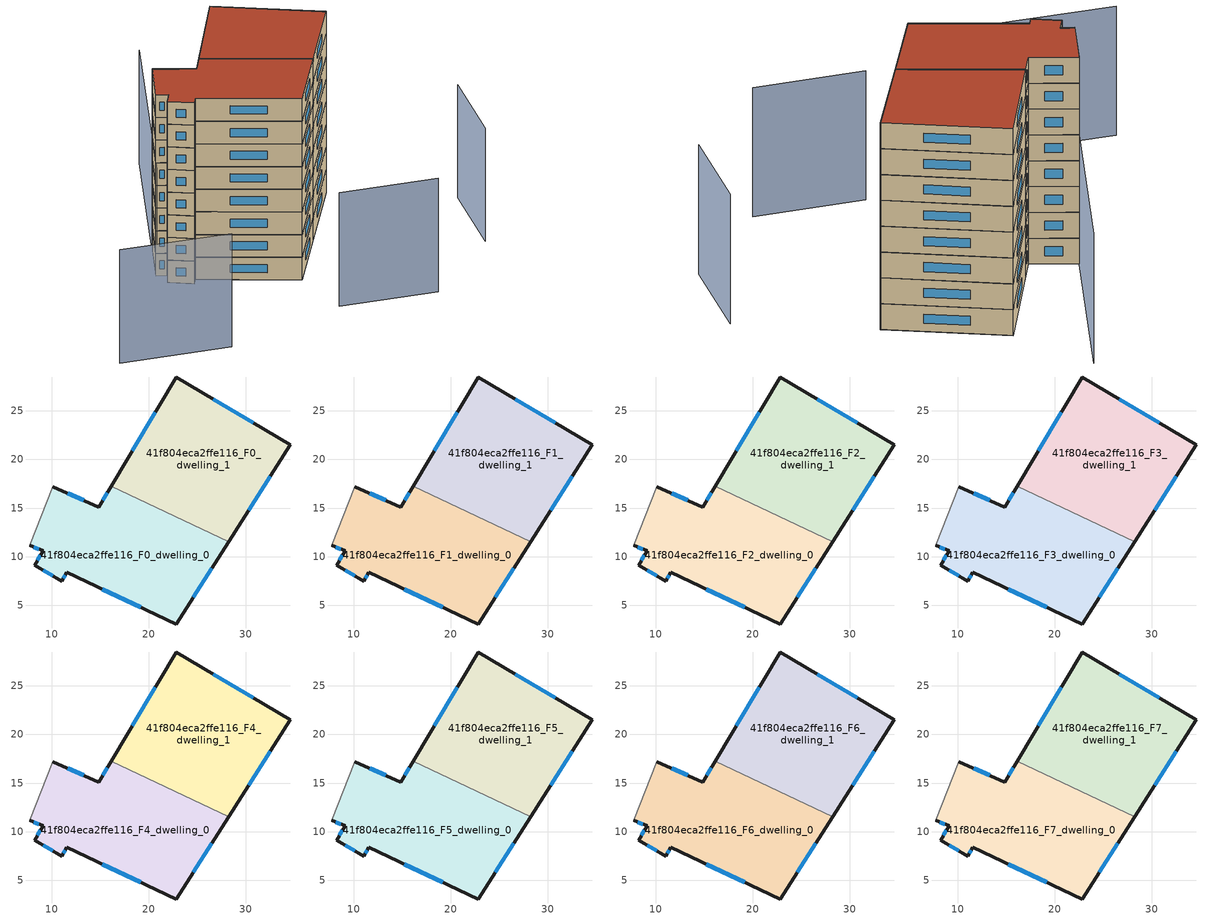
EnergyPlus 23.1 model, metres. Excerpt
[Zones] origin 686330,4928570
41f804eca2ffe116_F0_dwelling_0
 floor ground (EU_floor_Construction): 22.82,3.06 28.23,11.55 16.15,17.26 14.86,15.09 10.09,17.21 7.73,11.15 9.12,10.59 8.24,9.13 11.03,7.47 11.56,8.38 z0
 wall outside (EU_wall_Construction): 28.23,11.55 22.82,3.06 11.56,8.38 11.03,7.47 8.24,9.13 9.12,10.59 7.73,11.15 / 10.09,17.21 14.86,15.09 16.15,17.26 z0:3
 wall adiabatic (EU_wall_Construction): 7.73,11.15 10.09,17.21 z0:3
 wall to 41f804eca2ffe116_F0_dwelling_1 (EU_wall_Construction): 16.15,17.26 28.23,11.55 z0:3
 window (EU_Window_Construction): 26.47,8.79 24.58,5.82 / 19.16,4.79 15.22,6.65 / 11.38,8.09 11.2,7.77 / 10.12,8.01 9.15,8.59 / 8.53,9.61 8.84,10.12 / 8.67,10.77 8.19,10.97 / 11.65,16.52 13.31,15.78 / 15.28,15.8 15.73,16.56 z0.98:2.02
41f804eca2ffe116_F0_dwelling_1
 floor ground (EU_floor_Construction): 28.23,11.55 34.58,21.51 22.81,28.49 16.15,17.26 z0
 wall outside (EU_wall_Construction): 16.15,17.26 22.81,28.49 34.58,21.51 28.23,11.55 z0:3
 window (EU_Window_Construction): 18.32,20.91 20.65,24.84 / 26.64,26.22 30.76,23.78 / 32.52,18.27 30.3,14.79 z0.98:2.02
41f804eca2ffe116_F1_dwelling_0
 floor to 41f804eca2ffe116_F0_dwelling_0 (EU_floor_Construction): 22.82,3.06 28.23,11.55 16.15,17.26 14.86,15.09 10.09,17.21 7.73,11.15 9.12,10.59 8.24,9.13 11.02,7.47 11.55,8.38 z3
 wall outside (EU_wall_Construction): 28.23,11.55 22.82,3.06 11.56,8.38 11.03,7.47 8.24,9.13 9.12,10.59 7.73,11.15 / 10.09,17.21 14.86,15.09 16.15,17.26 z3:6
 wall adiabatic (EU_wall_Construction): 7.73,11.15 10.09,17.21 z3:6
 wall to 41f804eca2ffe116_F1_dwelling_1 (EU_wall_Construction): 16.15,17.26 28.23,11.55 z3:6
 window (EU_Window_Construction): 26.47,8.79 24.58,5.82 / 19.16,4.79 15.22,6.65 / 11.38,8.09 11.2,7.77 / 10.12,8.01 9.15,8.59 / 8.53,9.61 8.84,10.12 / 8.67,10.77 8.19,10.97 / 11.65,16.52 13.31,15.78 / 15.28,15.8 15.73,16.56 z3.98:5.02
41f804eca2ffe116_F1_dwelling_1
 floor to 41f804eca2ffe116_F0_dwelling_1 (EU_floor_Construction): 28.23,11.55 34.58,21.51 22.81,28.49 16.15,17.26 z3
 wall outside (EU_wall_Construction): 16.15,17.26 22.81,28.49 34.58,21.51 28.23,11.55 z3:6
 window (EU_Window_Construction): 18.32,20.91 20.65,24.84 / 26.64,26.22 30.76,23.78 / 32.52,18.27 30.3,14.79 z3.98:5.02
41f804eca2ffe116_F2_dwelling_0
 floor to 41f804eca2ffe116_F1_dwelling_0 (EU_floor_Construction): 22.82,3.06 28.23,11.55 16.15,17.26 14.86,15.09 10.09,17.21 7.73,11.15 9.12,10.59 8.24,9.13 11.02,7.47 11.55,8.38 z6
 wall outside (EU_wall_Construction): 28.23,11.55 22.82,3.06 11.56,8.38 11.03,7.47 8.24,9.13 9.12,10.59 7.73,11.15 / 10.09,17.21 14.86,15.09 16.15,17.26 z6:9
 wall adiabatic (EU_wall_Construction): 7.73,11.15 10.09,17.21 z6:9
 wall to 41f804eca2ffe116_F2_dwelling_1 (EU_wall_Construction): 16.15,17.26 28.23,11.55 z6:9
 window (EU_Window_Construction): 26.47,8.79 24.58,5.82 / 19.16,4.79 15.22,6.65 / 11.38,8.09 11.2,7.77 / 10.12,8.01 9.15,8.59 / 8.53,9.61 8.84,10.12 / 8.67,10.77 8.19,10.97 / 11.65,16.52 13.31,15.78 / 15.28,15.8 15.73,16.56 z6.98:8.02
41f804eca2ffe116_F2_dwelling_1
 floor to 41f804eca2ffe116_F1_dwelling_1 (EU_floor_Construction): 28.23,11.55 34.58,21.51 22.81,28.49 16.15,17.26 z6
 wall outside (EU_wall_Construction): 16.15,17.26 22.81,28.49 34.58,21.51 28.23,11.55 z6:9
 window (EU_Window_Construction): 18.32,20.91 20.65,24.84 / 26.64,26.22 30.76,23.78 / 32.52,18.27 30.3,14.79 z6.98:8.02
41f804eca2ffe116_F3_dwelling_0
 floor to 41f804eca2ffe116_F2_dwelling_0 (EU_floor_Construction): 22.82,3.06 28.23,11.55 16.15,17.26 14.86,15.09 10.09,17.21 7.73,11.15 9.12,10.59 8.24,9.13 11.02,7.47 11.55,8.38 z9
 wall outside (EU_wall_Construction): 28.23,11.55 22.82,3.06 11.56,8.38 11.03,7.47 8.24,9.13 9.12,10.59 7.73,11.15 / 10.09,17.21 14.86,15.09 16.15,17.26 z9:12
 wall adiabatic (EU_wall_Construction): 7.73,11.15 10.09,17.21 z9:12
 wall to 41f804eca2ffe116_F3_dwelling_1 (EU_wall_Construction): 16.15,17.26 28.23,11.55 z9:12
 window (EU_Window_Construction): 26.47,8.79 24.58,5.82 / 19.16,4.79 15.22,6.65 / 11.38,8.09 11.2,7.77 / 10.12,8.01 9.15,8.59 / 8.53,9.61 8.84,10.12 / 8.67,10.77 8.19,10.97 / 11.65,16.52 13.31,15.78 / 15.28,15.8 15.73,16.56 z9.98:11.02
41f804eca2ffe116_F3_dwelling_1
 floor to 41f804eca2ffe116_F2_dwelling_1 (EU_floor_Construction): 28.23,11.55 34.58,21.51 22.81,28.49 16.15,17.26 z9
 wall outside (EU_wall_Construction): 16.15,17.26 22.81,28.49 34.58,21.51 28.23,11.55 z9:12
 window (EU_Window_Construction): 18.32,20.91 20.65,24.84 / 26.64,26.22 30.76,23.78 / 32.52,18.27 30.3,14.79 z9.98:11.02
41f804eca2ffe116_F4_dwelling_0
 floor to 41f804eca2ffe116_F3_dwelling_0 (EU_floor_Construction): 22.82,3.06 28.23,11.55 16.15,17.26 14.86,15.09 10.09,17.21 7.73,11.15 9.12,10.59 8.24,9.13 11.02,7.47 11.55,8.38 z12
 wall outside (EU_wall_Construction): 28.23,11.55 22.82,3.06 11.56,8.38 11.03,7.47 8.24,9.13 9.12,10.59 7.73,11.15 / 10.09,17.21 14.86,15.09 16.15,17.26 z12:15
 wall adiabatic (EU_wall_Construction): 7.73,11.15 10.09,17.21 z12:15
 wall to 41f804eca2ffe116_F4_dwelling_1 (EU_wall_Construction): 16.15,17.26 28.23,11.55 z12:15
 window (EU_Window_Construction): 26.47,8.79 24.58,5.82 / 19.16,4.79 15.22,6.65 / 11.38,8.09 11.2,7.77 / 10.12,8.01 9.15,8.59 / 8.53,9.61 8.84,10.12 / 8.67,10.77 8.19,10.97 / 11.65,16.52 13.31,15.78 / 15.28,15.8 15.73,16.56 z12.98:14.02
41f804eca2ffe116_F4_dwelling_1
 floor to 41f804eca2ffe116_F3_dwelling_1 (EU_floor_Construction): 28.23,11.55 34.58,21.51 22.81,28.49 16.15,17.26 z12
 wall outside (EU_wall_Construction): 16.15,17.26 22.81,28.49 34.58,21.51 28.23,11.55 z12:15
 window (EU_Window_Construction): 18.32,20.91 20.65,24.84 / 26.64,26.22 30.76,23.78 / 32.52,18.27 30.3,14.79 z12.98:14.02
41f804eca2ffe116_F5_dwelling_0
 floor to 41f804eca2ffe116_F4_dwelling_0 (EU_floor_Construction): 22.82,3.06 28.23,11.55 16.15,17.26 14.86,15.09 10.09,17.21 7.73,11.15 9.12,10.59 8.24,9.13 11.02,7.47 11.55,8.38 z15
 wall outside (EU_wall_Construction): 28.23,11.55 22.82,3.06 11.56,8.38 11.03,7.47 8.24,9.13 9.12,10.59 7.73,11.15 / 10.09,17.21 14.86,15.09 16.15,17.26 z15:18
 wall adiabatic (EU_wall_Construction): 7.73,11.15 10.09,17.21 z15:18
 wall to 41f804eca2ffe116_F5_dwelling_1 (EU_wall_Construction): 16.15,17.26 28.23,11.55 z15:18
 window (EU_Window_Construction): 26.47,8.79 24.58,5.82 / 19.16,4.79 15.22,6.65 / 11.38,8.09 11.2,7.77 / 10.12,8.01 9.15,8.59 / 8.53,9.61 8.84,10.12 / 8.67,10.77 8.19,10.97 / 11.65,16.52 13.31,15.78 / 15.28,15.8 15.73,16.56 z15.98:17.02
41f804eca2ffe116_F5_dwelling_1
 floor to 41f804eca2ffe116_F4_dwelling_1 (EU_floor_Construction): 28.23,11.55 34.58,21.51 22.81,28.49 16.15,17.26 z15
 wall outside (EU_wall_Construction): 16.15,17.26 22.81,28.49 34.58,21.51 28.23,11.55 z15:18
 window (EU_Window_Construction): 18.32,20.91 20.65,24.84 / 26.64,26.22 30.76,23.78 / 32.52,18.27 30.3,14.79 z15.98:17.02
41f804eca2ffe116_F6_dwelling_0
 floor to 41f804eca2ffe116_F5_dwelling_0 (EU_floor_Construction): 22.82,3.06 28.23,11.55 16.15,17.26 14.86,15.09 10.09,17.21 7.73,11.15 9.12,10.59 8.24,9.13 11.02,7.47 11.55,8.38 z18
 wall outside (EU_wall_Construction): 28.23,11.55 22.82,3.06 11.56,8.38 11.03,7.47 8.24,9.13 9.12,10.59 7.73,11.15 / 10.09,17.21 14.86,15.09 16.15,17.26 z18:21
 wall adiabatic (EU_wall_Construction): 7.73,11.15 10.09,17.21 z18:21
 wall to 41f804eca2ffe116_F6_dwelling_1 (EU_wall_Construction): 16.15,17.26 28.23,11.55 z18:21
 window (EU_Window_Construction): 26.47,8.79 24.58,5.82 / 19.16,4.79 15.22,6.65 / 11.38,8.09 11.2,7.77 / 10.12,8.01 9.15,8.59 / 8.53,9.61 8.84,10.12 / 8.67,10.77 8.19,10.97 / 11.65,16.52 13.31,15.78 / 15.28,15.8 15.73,16.56 z18.98:20.02
41f804eca2ffe116_F6_dwelling_1
 floor to 41f804eca2ffe116_F5_dwelling_1 (EU_floor_Construction): 28.23,11.55 34.58,21.51 22.81,28.49 16.15,17.26 z18
 wall outside (EU_wall_Construction): 16.15,17.26 22.81,28.49 34.58,21.51 28.23,11.55 z18:21
 window (EU_Window_Construction): 18.32,20.91 20.65,24.84 / 26.64,26.22 30.76,23.78 / 32.52,18.27 30.3,14.79 z18.98:20.02
41f804eca2ffe116_F7_dwelling_0
 floor to 41f804eca2ffe116_F6_dwelling_0 (EU_floor_Construction): 22.82,3.06 28.23,11.55 16.15,17.26 14.86,15.09 10.09,17.21 7.73,11.15 9.12,10.59 8.24,9.13 11.02,7.47 11.55,8.38 z21
 wall outside (EU_wall_Construction): 28.23,11.55 22.82,3.06 11.56,8.38 11.03,7.47 8.24,9.13 9.12,10.59 7.73,11.15 / 10.09,17.21 14.86,15.09 16.15,17.26 z21:24
 wall adiabatic (EU_wall_Construction): 7.73,11.15 10.09,17.21 z21:24
 wall to 41f804eca2ffe116_F7_dwelling_1 (EU_wall_Construction): 16.15,17.26 28.23,11.55 z21:24
 window (EU_Window_Construction): 26.47,8.79 24.58,5.82 / 19.16,4.79 15.22,6.65 / 11.38,8.09 11.2,7.77 / 10.12,8.01 9.15,8.59 / 8.53,9.61 8.84,10.12 / 8.67,10.77 8.19,10.97 / 11.65,16.52 13.31,15.78 / 15.28,15.8 15.73,16.56 z21.98:23.02
 roof outside (EU_roof_Construction): 28.23,11.55 22.82,3.06 11.56,8.38 11.03,7.47 8.24,9.13 9.12,10.59 7.73,11.15 10.09,17.21 14.86,15.09 16.15,17.26 z24
41f804eca2ffe116_F7_dwelling_1
 floor to 41f804eca2ffe116_F6_dwelling_1 (EU_floor_Construction): 28.23,11.55 34.58,21.51 22.81,28.49 16.15,17.26 z21
 wall outside (EU_wall_Construction): 16.15,17.26 22.81,28.49 34.58,21.51 28.23,11.55 z21:24
 window (EU_Window_Construction): 18.32,20.91 20.65,24.84 / 26.64,26.22 30.76,23.78 / 32.52,18.27 30.3,14.79 z21.98:23.02
 roof outside (EU_roof_Construction): 34.58,21.51 28.23,11.55 16.15,17.26 22.81,28.49 z24
shading: 23.99,-4.7 35.99,-6.27 / 46.29,2.66 47.95,13.8 / 17.86,37.37 7.2,9.71 / -5.23,-6.56 8.33,-8.47 z0:15
[Building]
EU S2 Campaign: North Axis=0; Terrain=City; Solar Distribution=FullExterior
[Site:Location]
Bologna: Latitude=44.5; Longitude=11.25; Time Zone=1; Elevation=37
[SizingPeriod:WeatherFileDays]
AnnualSizingPeriod: Begin Month=1; Begin Day of Month=1; End Month=12; End Day of Month=31; Day of Week for Start Day=Monday; Use Weather File Daylight Saving Period=No; Use Weather File Rain and Snow Indicators=No
[MATERIAL]
EU_InternalMass_Material: Roughness=MediumRough; Thickness=0.1; Conductivity=1; Density=1800; Specific Heat=900; Thermal Absorptance=0.9; Solar Absorptance=0.7; Visible Absorptance=0.7
[MATERIAL:NOMASS] Roughness=MediumRough; Thermal Absorptance=0.9; Solar Absorptance=0.7; Visible Absorptance=0.7
Name | Thermal Resistance
EU_wall_NoMass | 0.905828
EU_roof_NoMass | 0.37593
EU_floor_NoMass | 0.67114
[WINDOWMATERIAL:SIMPLEGLAZINGSYSTEM]
EU_Window_SimpleGlazing: UFactor=4.52486; Solar Heat Gain Coefficient=0.85; Visible Transmittance=0.85
[CONSTRUCTION]
EU_wall_Construction: EU_wall_NoMass
EU_roof_Construction: EU_roof_NoMass
EU_floor_Construction: EU_floor_NoMass
EU_InternalMass_Construction: EU_InternalMass_Material
EU_Window_Construction: EU_Window_SimpleGlazing
[ZONE] Type=1; Multiplier=1; Ceiling Height=autocalculate; Floor Area=autocalculate; Part of Total Floor Area=Yes
Name | Volume
41f804eca2ffe116_F0_dwelling_0; 41f804eca2ffe116_F1_dwelling_0; 41f804eca2ffe116_F2_dwelling_0; 41f804eca2ffe116_F3_dwelling_0; 41f804eca2ffe116_F4_dwelling_0; 41f804eca2ffe116_F5_dwelling_0; 41f804eca2ffe116_F6_dwelling_0; 41f804eca2ffe116_F7_dwelling_0 | 503.01
41f804eca2ffe116_F0_dwelling_1 | 503.005
41f804eca2ffe116_F1_dwelling_1; 41f804eca2ffe116_F2_dwelling_1; 41f804eca2ffe116_F3_dwelling_1; 41f804eca2ffe116_F4_dwelling_1; 41f804eca2ffe116_F5_dwelling_1; 41f804eca2ffe116_F6_dwelling_1; 41f804eca2ffe116_F7_dwelling_1 | 503.006
[INTERNALMASS] Construction=EU_InternalMass_Construction
Name | Zone or ZoneList | Surface Area
41f804eca2ffe116_F0_dwelling_0_EU_InternalMass | 41f804eca2ffe116_F0_dwelling_0 | 167.67
41f804eca2ffe116_F0_dwelling_1_EU_InternalMass | 41f804eca2ffe116_F0_dwelling_1 | 167.669
41f804eca2ffe116_F1_dwelling_0_EU_InternalMass | 41f804eca2ffe116_F1_dwelling_0 | 167.67
41f804eca2ffe116_F1_dwelling_1_EU_InternalMass | 41f804eca2ffe116_F1_dwelling_1 | 167.669
41f804eca2ffe116_F2_dwelling_0_EU_InternalMass | 41f804eca2ffe116_F2_dwelling_0 | 167.67
41f804eca2ffe116_F2_dwelling_1_EU_InternalMass | 41f804eca2ffe116_F2_dwelling_1 | 167.669
41f804eca2ffe116_F3_dwelling_0_EU_InternalMass | 41f804eca2ffe116_F3_dwelling_0 | 167.67
41f804eca2ffe116_F3_dwelling_1_EU_InternalMass | 41f804eca2ffe116_F3_dwelling_1 | 167.669
41f804eca2ffe116_F4_dwelling_0_EU_InternalMass | 41f804eca2ffe116_F4_dwelling_0 | 167.67
41f804eca2ffe116_F4_dwelling_1_EU_InternalMass | 41f804eca2ffe116_F4_dwelling_1 | 167.669
41f804eca2ffe116_F5_dwelling_0_EU_InternalMass | 41f804eca2ffe116_F5_dwelling_0 | 167.67
41f804eca2ffe116_F5_dwelling_1_EU_InternalMass | 41f804eca2ffe116_F5_dwelling_1 | 167.669
41f804eca2ffe116_F6_dwelling_0_EU_InternalMass | 41f804eca2ffe116_F6_dwelling_0 | 167.67
41f804eca2ffe116_F6_dwelling_1_EU_InternalMass | 41f804eca2ffe116_F6_dwelling_1 | 167.669
41f804eca2ffe116_F7_dwelling_0_EU_InternalMass | 41f804eca2ffe116_F7_dwelling_0 | 167.67
41f804eca2ffe116_F7_dwelling_1_EU_InternalMass | 41f804eca2ffe116_F7_dwelling_1 | 167.669
[OTHEREQUIPMENT] Fuel Type=Electricity; Design Level Calculation Method=Watts/Area; Power per Zone Floor Area=1; Fraction Latent=0; Fraction Radiant=0; Fraction Lost=0; Carbon Dioxide Generation Rate=0; EndUse Subcategory=EU_Step8_InternalGains
Name | Zone or ZoneList or Space or SpaceList | Schedule
EU_Step8_InternalGain_41f804eca2ffe116_F0_dwelling_0_f000 | 41f804eca2ffe116_F0_dwelling_0 | EU_Step8_GainSchedule_41f804eca2ffe116_F0_dwelling_0_f000
EU_Step8_InternalGain_41f804eca2ffe116_F0_dwelling_1_f000 | 41f804eca2ffe116_F0_dwelling_1 | EU_Step8_GainSchedule_41f804eca2ffe116_F0_dwelling_1_f000
EU_Step8_InternalGain_41f804eca2ffe116_F1_dwelling_0_f000 | 41f804eca2ffe116_F1_dwelling_0 | EU_Step8_GainSchedule_41f804eca2ffe116_F1_dwelling_0_f000
EU_Step8_InternalGain_41f804eca2ffe116_F1_dwelling_1_f000 | 41f804eca2ffe116_F1_dwelling_1 | EU_Step8_GainSchedule_41f804eca2ffe116_F1_dwelling_1_f000
EU_Step8_InternalGain_41f804eca2ffe116_F2_dwelling_0_f000 | 41f804eca2ffe116_F2_dwelling_0 | EU_Step8_GainSchedule_41f804eca2ffe116_F2_dwelling_0_f000
EU_Step8_InternalGain_41f804eca2ffe116_F2_dwelling_1_f000 | 41f804eca2ffe116_F2_dwelling_1 | EU_Step8_GainSchedule_41f804eca2ffe116_F2_dwelling_1_f000
EU_Step8_InternalGain_41f804eca2ffe116_F3_dwelling_0_f000 | 41f804eca2ffe116_F3_dwelling_0 | EU_Step8_GainSchedule_41f804eca2ffe116_F3_dwelling_0_f000
EU_Step8_InternalGain_41f804eca2ffe116_F3_dwelling_1_f000 | 41f804eca2ffe116_F3_dwelling_1 | EU_Step8_GainSchedule_41f804eca2ffe116_F3_dwelling_1_f000
EU_Step8_InternalGain_41f804eca2ffe116_F4_dwelling_0_f000 | 41f804eca2ffe116_F4_dwelling_0 | EU_Step8_GainSchedule_41f804eca2ffe116_F4_dwelling_0_f000
EU_Step8_InternalGain_41f804eca2ffe116_F4_dwelling_1_f000 | 41f804eca2ffe116_F4_dwelling_1 | EU_Step8_GainSchedule_41f804eca2ffe116_F4_dwelling_1_f000
EU_Step8_InternalGain_41f804eca2ffe116_F5_dwelling_0_f000 | 41f804eca2ffe116_F5_dwelling_0 | EU_Step8_GainSchedule_41f804eca2ffe116_F5_dwelling_0_f000
EU_Step8_InternalGain_41f804eca2ffe116_F5_dwelling_1_f000 | 41f804eca2ffe116_F5_dwelling_1 | EU_Step8_GainSchedule_41f804eca2ffe116_F5_dwelling_1_f000
EU_Step8_InternalGain_41f804eca2ffe116_F6_dwelling_0_f000 | 41f804eca2ffe116_F6_dwelling_0 | EU_Step8_GainSchedule_41f804eca2ffe116_F6_dwelling_0_f000
EU_Step8_InternalGain_41f804eca2ffe116_F6_dwelling_1_f000 | 41f804eca2ffe116_F6_dwelling_1 | EU_Step8_GainSchedule_41f804eca2ffe116_F6_dwelling_1_f000
EU_Step8_InternalGain_41f804eca2ffe116_F7_dwelling_0_f000 | 41f804eca2ffe116_F7_dwelling_0 | EU_Step8_GainSchedule_41f804eca2ffe116_F7_dwelling_0_f000
EU_Step8_InternalGain_41f804eca2ffe116_F7_dwelling_1_f000 | 41f804eca2ffe116_F7_dwelling_1 | EU_Step8_GainSchedule_41f804eca2ffe116_F7_dwelling_1_f000
[ZONEVENTILATION:DESIGNFLOWRATE] Schedule=EU_AlwaysOn; Design Flow Rate Calculation Method=AirChanges/Hour; Air Changes per Hour=0.73129; Ventilation Type=Natural; Fan Pressure Rise=0; Fan Total Efficiency=1; Constant Term Coefficient=1; Temperature Term Coefficient=0; Velocity Term Coefficient=0; Velocity Squared Term Coefficient=0; Minimum Indoor Temperature=-100; Maximum Indoor Temperature=100; Delta Temperature=-100; Minimum Outdoor Temperature=-100; Maximum Outdoor Temperature=100; Maximum Wind Speed=40
Name | Zone or ZoneList or Space or SpaceList
EU_ConstantAir_41f804eca2ffe116_F0_dwelling_0 | 41f804eca2ffe116_F0_dwelling_0
EU_ConstantAir_41f804eca2ffe116_F0_dwelling_1 | 41f804eca2ffe116_F0_dwelling_1
EU_ConstantAir_41f804eca2ffe116_F1_dwelling_0 | 41f804eca2ffe116_F1_dwelling_0
EU_ConstantAir_41f804eca2ffe116_F1_dwelling_1 | 41f804eca2ffe116_F1_dwelling_1
EU_ConstantAir_41f804eca2ffe116_F2_dwelling_0 | 41f804eca2ffe116_F2_dwelling_0
EU_ConstantAir_41f804eca2ffe116_F2_dwelling_1 | 41f804eca2ffe116_F2_dwelling_1
EU_ConstantAir_41f804eca2ffe116_F3_dwelling_0 | 41f804eca2ffe116_F3_dwelling_0
EU_ConstantAir_41f804eca2ffe116_F3_dwelling_1 | 41f804eca2ffe116_F3_dwelling_1
EU_ConstantAir_41f804eca2ffe116_F4_dwelling_0 | 41f804eca2ffe116_F4_dwelling_0
EU_ConstantAir_41f804eca2ffe116_F4_dwelling_1 | 41f804eca2ffe116_F4_dwelling_1
EU_ConstantAir_41f804eca2ffe116_F5_dwelling_0 | 41f804eca2ffe116_F5_dwelling_0
EU_ConstantAir_41f804eca2ffe116_F5_dwelling_1 | 41f804eca2ffe116_F5_dwelling_1
EU_ConstantAir_41f804eca2ffe116_F6_dwelling_0 | 41f804eca2ffe116_F6_dwelling_0
EU_ConstantAir_41f804eca2ffe116_F6_dwelling_1 | 41f804eca2ffe116_F6_dwelling_1
EU_ConstantAir_41f804eca2ffe116_F7_dwelling_0 | 41f804eca2ffe116_F7_dwelling_0
EU_ConstantAir_41f804eca2ffe116_F7_dwelling_1 | 41f804eca2ffe116_F7_dwelling_1
[HVACTEMPLATE:THERMOSTAT] Constant Heating Setpoint=20; Constant Cooling Setpoint=50
EU_HeatOnly_41f804eca2ffe116_F0_dwelling_0; EU_HeatOnly_41f804eca2ffe116_F0_dwelling_1; EU_HeatOnly_41f804eca2ffe116_F1_dwelling_0; EU_HeatOnly_41f804eca2ffe116_F1_dwelling_1; EU_HeatOnly_41f804eca2ffe116_F2_dwelling_0; EU_HeatOnly_41f804eca2ffe116_F2_dwelling_1; EU_HeatOnly_41f804eca2ffe116_F3_dwelling_0; EU_HeatOnly_41f804eca2ffe116_F3_dwelling_1; EU_HeatOnly_41f804eca2ffe116_F4_dwelling_0; EU_HeatOnly_41f804eca2ffe116_F4_dwelling_1; EU_HeatOnly_41f804eca2ffe116_F5_dwelling_0; EU_HeatOnly_41f804eca2ffe116_F5_dwelling_1; EU_HeatOnly_41f804eca2ffe116_F6_dwelling_0; EU_HeatOnly_41f804eca2ffe116_F6_dwelling_1; EU_HeatOnly_41f804eca2ffe116_F7_dwelling_0; EU_HeatOnly_41f804eca2ffe116_F7_dwelling_1
[HVACTEMPLATE:ZONE:IDEALLOADSAIRSYSTEM] System Availability Schedule=EU_AlwaysOn; Maximum Heating Supply Air Temperature=50; Minimum Cooling Supply Air Temperature=13; Maximum Heating Supply Air Humidity Ratio=0.0156; Minimum Cooling Supply Air Humidity Ratio=0.0077; Heating Limit=NoLimit; Cooling Limit=NoLimit; Heating Availability Schedule=EU_AlwaysOn; Cooling Availability Schedule=EU_CoolingOff; Dehumidification Control Type=ConstantSensibleHeatRatio; Cooling Sensible Heat Ratio=0.7; Dehumidification Setpoint=60; Humidification Control Type=None; Humidification Setpoint=30; Outdoor Air Method=None; Outdoor Air Flow Rate per Person=0.00944; Outdoor Air Flow Rate per Zone Floor Area=0; Outdoor Air Flow Rate per Zone=0; Demand Controlled Ventilation Type=None; Outdoor Air Economizer Type=NoEconomizer; Heat Recovery Type=None; Sensible Heat Recovery Effectiveness=0.7; Latent Heat Recovery Effectiveness=0.65
Name | Template Thermostat
41f804eca2ffe116_F0_dwelling_0 | EU_HeatOnly_41f804eca2ffe116_F0_dwelling_0
41f804eca2ffe116_F0_dwelling_1 | EU_HeatOnly_41f804eca2ffe116_F0_dwelling_1
41f804eca2ffe116_F1_dwelling_0 | EU_HeatOnly_41f804eca2ffe116_F1_dwelling_0
41f804eca2ffe116_F1_dwelling_1 | EU_HeatOnly_41f804eca2ffe116_F1_dwelling_1
41f804eca2ffe116_F2_dwelling_0 | EU_HeatOnly_41f804eca2ffe116_F2_dwelling_0
41f804eca2ffe116_F2_dwelling_1 | EU_HeatOnly_41f804eca2ffe116_F2_dwelling_1
41f804eca2ffe116_F3_dwelling_0 | EU_HeatOnly_41f804eca2ffe116_F3_dwelling_0
41f804eca2ffe116_F3_dwelling_1 | EU_HeatOnly_41f804eca2ffe116_F3_dwelling_1
41f804eca2ffe116_F4_dwelling_0 | EU_HeatOnly_41f804eca2ffe116_F4_dwelling_0
41f804eca2ffe116_F4_dwelling_1 | EU_HeatOnly_41f804eca2ffe116_F4_dwelling_1
41f804eca2ffe116_F5_dwelling_0 | EU_HeatOnly_41f804eca2ffe116_F5_dwelling_0
41f804eca2ffe116_F5_dwelling_1 | EU_HeatOnly_41f804eca2ffe116_F5_dwelling_1
41f804eca2ffe116_F6_dwelling_0 | EU_HeatOnly_41f804eca2ffe116_F6_dwelling_0
41f804eca2ffe116_F6_dwelling_1 | EU_HeatOnly_41f804eca2ffe116_F6_dwelling_1
41f804eca2ffe116_F7_dwelling_0 | EU_HeatOnly_41f804eca2ffe116_F7_dwelling_0
41f804eca2ffe116_F7_dwelling_1 | EU_HeatOnly_41f804eca2ffe116_F7_dwelling_1
[SIZING:ZONE] Zone Cooling Design Supply Air Temperature Input Method=SupplyAirTemperature; Zone Cooling Design Supply Air Temperature=13; Zone Heating Design Supply Air Temperature Input Method=SupplyAirTemperature; Zone Heating Design Supply Air Temperature=50; Zone Cooling Design Supply Air Humidity Ratio=0.008; Zone Heating Design Supply Air Humidity Ratio=0.008; Cooling Design Air Flow Method=DesignDay; Cooling Design Air Flow Rate=0; Cooling Minimum Air Flow per Zone Floor Area=0.000762; Cooling Minimum Air Flow=0; Cooling Minimum Air Flow Fraction=0.2; Heating Design Air Flow Method=DesignDay; Heating Design Air Flow Rate=0; Heating Maximum Air Flow per Zone Floor Area=0.002032; Heating Maximum Air Flow=0.141576; Heating Maximum Air Flow Fraction=0.3; Account for Dedicated Outdoor Air System=No; Dedicated Outdoor Air System Control Strategy=NeutralSupplyAir; Dedicated Outdoor Air Low Setpoint Temperature for Design=autosize; Dedicated Outdoor Air High Setpoint Temperature for Design=autosize; Zone Load Sizing Method=Sensible Load Only No Latent Load; Zone Latent Cooling Design Supply Air Humidity Ratio Input Method=HumidityRatioDifference; Zone Cooling Design Supply Air Humidity Ratio Difference=0.005; Zone Latent Heating Design Supply Air Humidity Ratio Input Method=HumidityRatioDifference; Zone Humidification Design Supply Air Humidity Ratio Difference=0.005
41f804eca2ffe116_F0_dwelling_0; 41f804eca2ffe116_F0_dwelling_1; 41f804eca2ffe116_F1_dwelling_0; 41f804eca2ffe116_F1_dwelling_1; 41f804eca2ffe116_F2_dwelling_0; 41f804eca2ffe116_F2_dwelling_1; 41f804eca2ffe116_F3_dwelling_0; 41f804eca2ffe116_F3_dwelling_1; 41f804eca2ffe116_F4_dwelling_0; 41f804eca2ffe116_F4_dwelling_1; 41f804eca2ffe116_F5_dwelling_0; 41f804eca2ffe116_F5_dwelling_1; 41f804eca2ffe116_F6_dwelling_0; 41f804eca2ffe116_F6_dwelling_1; 41f804eca2ffe116_F7_dwelling_0; 41f804eca2ffe116_F7_dwelling_1
[SCHEDULE:CONSTANT]
Name | Hourly Value
EU_AlwaysOn | 1
EU_CoolingOff | 0
[SCHEDULE:FILE] Column Number=1; Rows to Skip at Top=0; Number of Hours of Data=8760; Column Separator=Comma; Interpolate to Timestep=No; Minutes per Item=60; Adjust Schedule for Daylight Savings=Yes
Name | File
EU_Step8_GainSchedule_41f804eca2ffe116_F0_dwelling_0_f000 | ../../schedules/41f804eca2ffe116/41f804eca2ffe116_F0_dwelling_0_f000_gain.csv
EU_Step8_GainSchedule_41f804eca2ffe116_F0_dwelling_1_f000 | ../../schedules/41f804eca2ffe116/41f804eca2ffe116_F0_dwelling_1_f000_gain.csv
EU_Step8_GainSchedule_41f804eca2ffe116_F1_dwelling_0_f000 | ../../schedules/41f804eca2ffe116/41f804eca2ffe116_F1_dwelling_0_f000_gain.csv
EU_Step8_GainSchedule_41f804eca2ffe116_F1_dwelling_1_f000 | ../../schedules/41f804eca2ffe116/41f804eca2ffe116_F1_dwelling_1_f000_gain.csv
EU_Step8_GainSchedule_41f804eca2ffe116_F2_dwelling_0_f000 | ../../schedules/41f804eca2ffe116/41f804eca2ffe116_F2_dwelling_0_f000_gain.csv
EU_Step8_GainSchedule_41f804eca2ffe116_F2_dwelling_1_f000 | ../../schedules/41f804eca2ffe116/41f804eca2ffe116_F2_dwelling_1_f000_gain.csv
EU_Step8_GainSchedule_41f804eca2ffe116_F3_dwelling_0_f000 | ../../schedules/41f804eca2ffe116/41f804eca2ffe116_F3_dwelling_0_f000_gain.csv
EU_Step8_GainSchedule_41f804eca2ffe116_F3_dwelling_1_f000 | ../../schedules/41f804eca2ffe116/41f804eca2ffe116_F3_dwelling_1_f000_gain.csv
EU_Step8_GainSchedule_41f804eca2ffe116_F4_dwelling_0_f000 | ../../schedules/41f804eca2ffe116/41f804eca2ffe116_F4_dwelling_0_f000_gain.csv
EU_Step8_GainSchedule_41f804eca2ffe116_F4_dwelling_1_f000 | ../../schedules/41f804eca2ffe116/41f804eca2ffe116_F4_dwelling_1_f000_gain.csv
EU_Step8_GainSchedule_41f804eca2ffe116_F5_dwelling_0_f000 | ../../schedules/41f804eca2ffe116/41f804eca2ffe116_F5_dwelling_0_f000_gain.csv
EU_Step8_GainSchedule_41f804eca2ffe116_F5_dwelling_1_f000 | ../../schedules/41f804eca2ffe116/41f804eca2ffe116_F5_dwelling_1_f000_gain.csv
EU_Step8_GainSchedule_41f804eca2ffe116_F6_dwelling_0_f000 | ../../schedules/41f804eca2ffe116/41f804eca2ffe116_F6_dwelling_0_f000_gain.csv
EU_Step8_GainSchedule_41f804eca2ffe116_F6_dwelling_1_f000 | ../../schedules/41f804eca2ffe116/41f804eca2ffe116_F6_dwelling_1_f000_gain.csv
EU_Step8_GainSchedule_41f804eca2ffe116_F7_dwelling_0_f000 | ../../schedules/41f804eca2ffe116/41f804eca2ffe116_F7_dwelling_0_f000_gain.csv
EU_Step8_GainSchedule_41f804eca2ffe116_F7_dwelling_1_f000 | ../../schedules/41f804eca2ffe116/41f804eca2ffe116_F7_dwelling_1_f000_gain.csv
